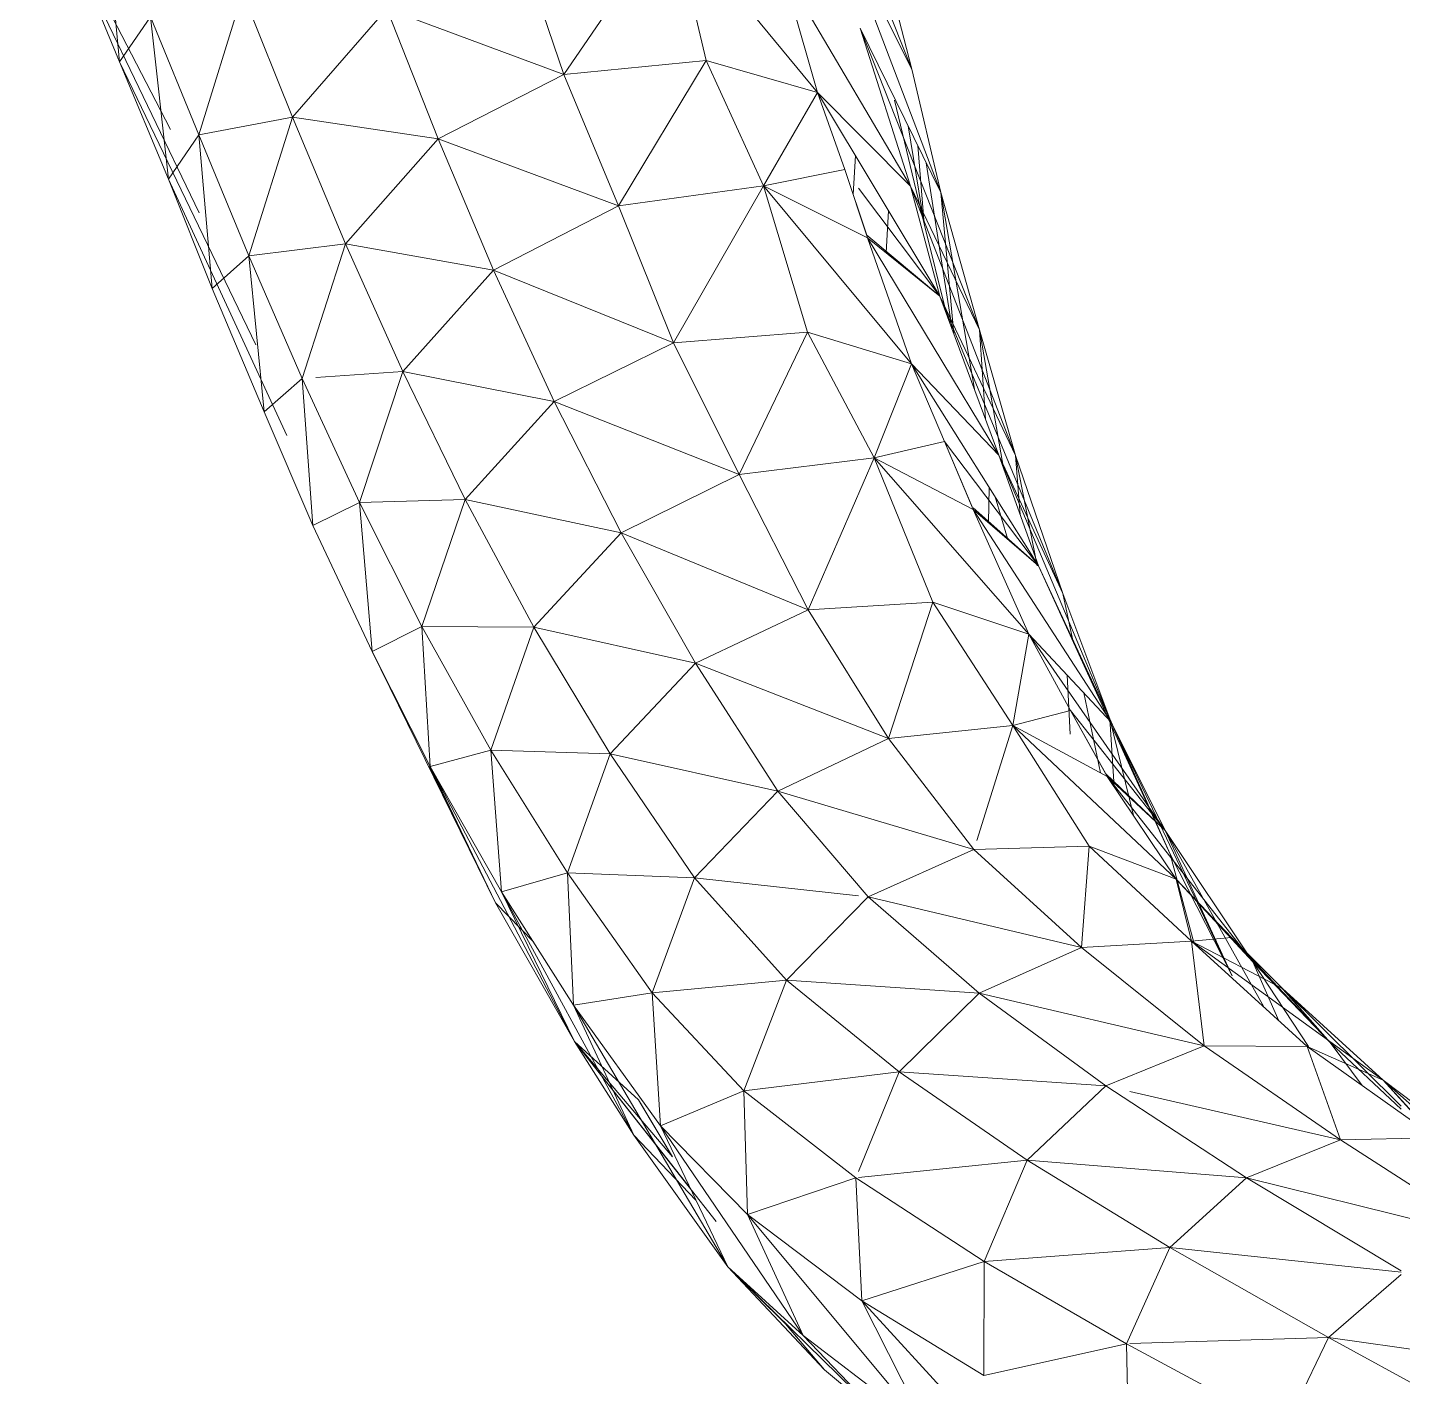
# Model space of a CAD drawing. Header units: millimetres. Extents: x -8546 to 211781, y -3000 to 31870.
# Drawn here: x -4442.65 to -4396.39, y 2539.95 to 2585.33 of the extents above; entities that cross this region are included whole.
import ezdxf

# ---------------------------------------------------------------- set-up
doc = ezdxf.new("R2010")
doc.units = ezdxf.units.MM
doc.layers.add('G-IMPT', color=8, linetype='Continuous', lineweight=9)
doc.layers.add('I-FURN', color=30, linetype='Continuous', lineweight=9)

# ---------------------------------------------------------------- blocks, each defined once
blk = doc.blocks.new('Artificial banana plant 1500mm - Family 4__C1-728657-Begane grond')
at = {"layer": 'G-IMPT'}
for p, q in [((-4.188, -62.806), (-0.138, -72.945)), ((-4.188, -62.806), (-0.138, -72.945)), ((-29.888, -65.656), (-25.078, -74.968)), ((-27.308, -67.316), (-26.788, -72.698)), ((-26.788, -72.698), (-27.308, -67.316)), ((-8.198, -67.802), (-11.848, -73.118)), ((-8.198, -67.802), (-11.848, -73.118)), ((-8.198, -67.802), (-11.848, -73.118)), ((-8.198, -67.802), (-3.308, -73.726)), ((-8.198, -67.802), (-3.308, -73.726)), ((-8.198, -67.802), (-7.058, -72.656)), ((-8.198, -67.802), (-7.058, -72.656)), ((-8.198, -67.802), (-3.308, -73.726)), ((-0.138, -72.945), (-2.638, -67.95)), ((-2.638, -67.95), (0.842, -77.094)), ((-0.138, -72.945), (-2.638, -67.95)), ((-2.638, -67.95), (0.842, -77.094)), ((-13.388, -68.571), (-11.848, -73.118)), ((-13.388, -68.571), (-11.848, -73.118)), ((-1.288, -68.483), (-0.138, -72.945)), ((-1.288, -68.483), (-0.138, -72.945)), ((-28.208, -69.27), (-26.788, -72.698)), ((-28.208, -69.27), (-26.788, -72.698)), ((-28.208, -69.27), (-24.108, -77.777)), ((-28.208, -69.27), (-26.788, -72.698)), ((-0.188, -76.875), (-4.518, -69.523)), ((-4.518, -69.523), (-3.308, -73.726)), ((-3.308, -73.726), (-4.518, -69.523)), ((-0.188, -76.875), (-4.518, -69.523)), ((-22.648, -70.375), (-24.128, -75.156)), ((-22.648, -70.375), (-24.128, -75.156)), ((-22.648, -70.375), (-20.968, -74.562)), ((-22.648, -70.375), (-20.968, -74.562)), ((-22.648, -70.375), (-20.968, -74.562)), ((-26.788, -72.698), (-25.748, -71.182)), ((-26.788, -72.698), (-25.748, -71.182)), ((-25.748, -71.182), (-25.148, -76.646)), ((-25.748, -71.182), (-24.128, -75.156)), ((-25.148, -76.646), (-25.748, -71.182)), ((-24.128, -75.156), (-25.748, -71.182)), ((-17.798, -70.916), (-20.968, -74.562)), ((-17.798, -70.916), (-20.968, -74.562)), ((-17.798, -70.916), (-20.968, -74.562)), ((-17.798, -70.916), (-11.848, -73.118)), ((-17.798, -70.916), (-16.068, -75.287)), ((-17.798, -70.916), (-11.848, -73.118)), ((-17.798, -70.916), (-16.068, -75.287)), ((-17.798, -70.916), (-11.848, -73.118)), ((-17.798, -70.916), (-16.068, -75.287)), ((0.842, -77.094), (-1.878, -71.562)), ((-1.878, -71.562), (2.142, -81.712)), ((-1.878, -71.562), (-0.188, -76.875)), ((0.842, -77.094), (-1.878, -71.562)), ((-1.878, -71.562), (2.142, -81.712)), ((-1.878, -71.562), (-0.188, -76.875)), ((-26.788, -72.698), (-25.148, -76.646)), ((-26.788, -72.698), (-25.148, -76.646)), ((-26.788, -72.698), (-22.208, -82.221)), ((-26.788, -72.698), (-25.148, -76.646)), ((-11.848, -73.118), (-7.058, -72.656)), ((-7.058, -72.656), (-11.848, -73.118)), ((-7.058, -72.656), (-11.848, -73.118)), ((-7.058, -72.656), (-10.008, -77.54)), ((-7.058, -72.656), (-10.008, -77.54)), ((-7.058, -72.656), (-10.008, -77.54)), ((-3.308, -73.726), (-7.058, -72.656)), ((-5.128, -76.871), (-7.058, -72.656)), ((-7.058, -72.656), (-3.308, -73.726)), ((-7.058, -72.656), (-5.128, -76.871)), ((-7.058, -72.656), (-3.308, -73.726)), ((-7.058, -72.656), (-5.128, -76.871)), ((-0.138, -72.945), (0.842, -77.094)), ((-0.138, -72.945), (0.842, -77.094)), ((-11.848, -73.118), (-16.068, -75.287)), ((-11.848, -73.118), (-16.068, -75.287)), ((-11.848, -73.118), (-16.068, -75.287)), ((-11.848, -73.118), (-10.008, -77.54)), ((-11.848, -73.118), (-10.008, -77.54)), ((-3.308, -73.726), (-5.128, -76.871)), ((-3.308, -73.726), (-5.128, -76.871)), ((-0.188, -76.875), (-3.308, -73.726)), ((-3.308, -73.726), (0.802, -80.585)), ((-3.308, -73.726), (-2.398, -76.323)), ((-3.308, -73.726), (-0.188, -76.875)), ((-3.308, -73.726), (0.802, -80.585)), ((-3.308, -73.726), (-2.398, -76.323)), ((-0.718, -73.991), (0.272, -78.143)), ((-0.718, -73.991), (0.272, -78.143)), ((-0.718, -73.991), (0.272, -78.143)), ((-24.128, -75.156), (-20.968, -74.562)), ((-20.968, -74.562), (-24.128, -75.156)), ((-20.968, -74.562), (-24.128, -75.156)), ((-20.968, -74.562), (-22.438, -79.221)), ((-20.968, -74.562), (-22.438, -79.221)), ((-20.968, -74.562), (-22.438, -79.221)), ((-20.968, -74.562), (-16.068, -75.287)), ((-20.968, -74.562), (-19.188, -78.816)), ((-20.968, -74.562), (-16.068, -75.287)), ((-20.968, -74.562), (-19.188, -78.816)), ((-20.968, -74.562), (-16.068, -75.287)), ((-20.968, -74.562), (-19.188, -78.816)), ((-0.259, -74.854), (0.272, -78.143)), ((0.272, -78.143), (-0.259, -74.854)), ((-25.148, -76.646), (-24.128, -75.156)), ((-25.148, -76.646), (-24.128, -75.156)), ((-24.128, -75.156), (-22.438, -79.221)), ((-24.128, -75.156), (-23.678, -80.326)), ((-22.438, -79.221), (-24.128, -75.156)), ((-23.678, -80.326), (-24.128, -75.156)), ((-22.438, -79.221), (-24.128, -75.156)), ((-16.068, -75.287), (-19.188, -78.816)), ((-16.068, -75.287), (-19.188, -78.816)), ((-16.068, -75.287), (-19.188, -78.816)), ((-16.068, -75.287), (-10.008, -77.54)), ((-16.068, -75.287), (-14.208, -79.701)), ((-16.068, -75.287), (-10.008, -77.54)), ((-16.068, -75.287), (-14.208, -79.701)), ((-16.068, -75.287), (-10.008, -77.54)), ((-16.068, -75.287), (-14.208, -79.701)), ((-2.037, -75.846), (-2.116, -77.165)), ((-2.037, -75.846), (-2.116, -77.165)), ((-2.037, -75.846), (-2.116, -77.165)), ((0.272, -78.143), (0.065, -75.512)), ((0.272, -78.143), (0.065, -75.512)), ((0.348, -76.089), (1.215, -81.693)), ((1.215, -81.693), (0.348, -76.089)), ((-25.148, -76.646), (-23.678, -80.326)), ((-25.148, -76.646), (-23.678, -80.326)), ((-25.148, -76.646), (-21.168, -85.264)), ((-25.148, -76.646), (-23.678, -80.326)), ((-2.398, -76.323), (-5.128, -76.871)), ((-5.128, -76.871), (-2.398, -76.323)), ((-2.398, -76.323), (-1.628, -78.617)), ((-2.398, -76.323), (-1.658, -78.527)), ((-2.398, -76.323), (-1.628, -78.617)), ((-2.398, -76.323), (-1.658, -78.527)), ((-5.128, -76.871), (-10.008, -77.54)), ((-10.008, -77.54), (-5.128, -76.871)), ((-10.008, -77.54), (-5.128, -76.871)), ((-5.128, -76.871), (-8.158, -82.148)), ((-5.128, -76.871), (-8.158, -82.148)), ((-5.128, -76.871), (-8.158, -82.148)), ((-5.128, -76.871), (-0.148, -82.861)), ((-5.128, -76.871), (-1.628, -78.617)), ((-5.128, -76.871), (-0.148, -82.861)), ((-5.128, -76.871), (-3.648, -81.789)), ((-5.128, -76.871), (-3.648, -81.789)), ((-5.128, -76.871), (-0.148, -82.861)), ((-5.128, -76.871), (-1.628, -78.617)), ((0.802, -80.585), (-1.931, -76.944)), ((0.802, -80.585), (-1.931, -76.944)), ((2.142, -81.712), (-0.188, -76.875)), ((-0.188, -76.875), (3.352, -85.943)), ((-0.188, -76.875), (0.802, -80.585)), ((2.142, -81.712), (-0.188, -76.875)), ((-0.188, -76.875), (3.352, -85.943)), ((-0.188, -76.875), (0.802, -80.585)), ((0.842, -77.094), (2.142, -81.712)), ((1.273, -81.851), (0.842, -77.094)), ((0.842, -77.094), (1.967, -83.715)), ((0.842, -77.094), (2.142, -81.712)), ((1.273, -81.851), (0.842, -77.094)), ((1.967, -83.715), (0.842, -77.094)), ((-10.008, -77.54), (-14.208, -79.701)), ((-10.008, -77.54), (-14.208, -79.701)), ((-10.008, -77.54), (-14.208, -79.701)), ((-10.008, -77.54), (-8.158, -82.148)), ((-10.008, -77.54), (-8.158, -82.148)), ((-0.926, -77.701), (-1.005, -79.122)), ((-0.926, -77.701), (-1.005, -79.122)), ((-0.926, -77.701), (-1.005, -79.122)), ((0.272, -78.143), (1.023, -81.177)), ((0.272, -78.143), (1.023, -81.177)), ((0.272, -78.143), (1.023, -81.177)), ((0.802, -80.585), (-1.658, -78.527)), ((0.802, -80.585), (-1.658, -78.527)), ((0.802, -80.585), (-1.628, -78.617)), ((2.792, -85.931), (-1.628, -78.617)), ((-1.628, -78.617), (-0.148, -82.861)), ((-0.148, -82.861), (-1.628, -78.617)), ((0.802, -80.585), (-1.628, -78.617)), ((2.792, -85.931), (-1.628, -78.617)), ((-22.438, -79.221), (-19.188, -78.816)), ((-22.438, -79.221), (-19.188, -78.816)), ((-22.438, -79.221), (-19.188, -78.816)), ((-19.188, -78.816), (-20.648, -83.351)), ((-19.188, -78.816), (-20.648, -83.351)), ((-19.188, -78.816), (-20.648, -83.351)), ((-19.188, -78.816), (-14.208, -79.701)), ((-19.188, -78.816), (-17.258, -83.111)), ((-19.188, -78.816), (-14.208, -79.701)), ((-19.188, -78.816), (-17.258, -83.111)), ((-19.188, -78.816), (-14.208, -79.701)), ((-19.188, -78.816), (-17.258, -83.111)), ((-23.678, -80.326), (-22.438, -79.221)), ((-23.678, -80.326), (-22.438, -79.221)), ((-22.438, -79.221), (-20.648, -83.351)), ((-22.438, -79.221), (-21.928, -84.47)), ((-22.438, -79.221), (-20.648, -83.351)), ((-22.438, -79.221), (-21.928, -84.47)), ((-22.438, -79.221), (-20.648, -83.351)), ((-14.208, -79.701), (-17.258, -83.111)), ((-14.208, -79.701), (-17.258, -83.111)), ((-14.208, -79.701), (-17.258, -83.111)), ((-14.208, -79.701), (-8.158, -82.148)), ((-14.208, -79.701), (-12.168, -84.129)), ((-14.208, -79.701), (-8.158, -82.148)), ((-14.208, -79.701), (-12.168, -84.129)), ((-14.208, -79.701), (-8.158, -82.148)), ((-14.208, -79.701), (-12.168, -84.129)), ((-23.678, -80.326), (-21.928, -84.47)), ((-23.678, -80.326), (-21.928, -84.47)), ((-23.678, -80.326), (-21.928, -84.47)), ((3.352, -85.943), (0.802, -80.585)), ((0.802, -80.585), (4.942, -90.584)), ((0.802, -80.585), (2.792, -85.931)), ((3.352, -85.943), (0.802, -80.585)), ((0.802, -80.585), (4.942, -90.584)), ((0.802, -80.585), (2.792, -85.931)), ((-8.158, -82.148), (-3.648, -81.789)), ((-3.648, -81.789), (-8.158, -82.148)), ((-3.648, -81.789), (-8.158, -82.148)), ((-3.648, -81.789), (-5.948, -86.578)), ((-3.648, -81.789), (-5.948, -86.578)), ((-3.648, -81.789), (-5.948, -86.578)), ((-0.148, -82.861), (-3.648, -81.789)), ((-1.408, -86.016), (-3.648, -81.789)), ((-3.648, -81.789), (-0.148, -82.861)), ((-3.648, -81.789), (-1.408, -86.016)), ((-3.648, -81.789), (-0.148, -82.861)), ((-3.648, -81.789), (-1.408, -86.016)), ((2.142, -81.712), (3.352, -85.943)), ((2.342, -84.721), (2.142, -81.712)), ((2.142, -81.712), (2.95, -86.372)), ((2.142, -81.712), (3.352, -85.943)), ((2.342, -84.721), (2.142, -81.712)), ((2.95, -86.372), (2.142, -81.712)), ((-8.158, -82.148), (-12.168, -84.129)), ((-8.158, -82.148), (-12.168, -84.129)), ((-8.158, -82.148), (-12.168, -84.129)), ((-8.158, -82.148), (-5.948, -86.578)), ((-8.158, -82.148), (-5.948, -86.578)), ((-20.185, -83.318), (-17.258, -83.111)), ((-20.185, -83.318), (-17.258, -83.111)), ((-20.185, -83.318), (-17.258, -83.111)), ((-17.258, -83.111), (-18.718, -87.518)), ((-17.258, -83.111), (-18.718, -87.518)), ((-17.258, -83.111), (-18.718, -87.518)), ((-17.258, -83.111), (-12.168, -84.129)), ((-17.258, -83.111), (-15.168, -87.419)), ((-17.258, -83.111), (-12.168, -84.129)), ((-17.258, -83.111), (-15.168, -87.419)), ((-17.258, -83.111), (-12.168, -84.129)), ((-17.258, -83.111), (-15.168, -87.419)), ((-0.148, -82.861), (-1.408, -86.016)), ((-0.148, -82.861), (-1.408, -86.016)), ((2.792, -85.931), (-0.148, -82.861)), ((-0.148, -82.861), (4.122, -89.652)), ((-0.148, -82.861), (0.962, -85.473)), ((-0.148, -82.861), (2.792, -85.931)), ((-0.148, -82.861), (4.122, -89.652)), ((-0.148, -82.861), (0.962, -85.473)), ((-21.928, -84.47), (-20.648, -83.351)), ((-21.928, -84.47), (-20.648, -83.351)), ((-20.648, -83.351), (-18.718, -87.518)), ((-20.648, -83.351), (-20.288, -88.299)), ((-20.648, -83.351), (-18.718, -87.518)), ((-20.648, -83.351), (-20.288, -88.299)), ((-20.648, -83.351), (-18.718, -87.518)), ((-12.168, -84.129), (-15.168, -87.419)), ((-12.168, -84.129), (-15.168, -87.419)), ((-12.168, -84.129), (-15.168, -87.419)), ((-12.168, -84.129), (-5.948, -86.578)), ((-12.168, -84.129), (-9.918, -88.548)), ((-12.168, -84.129), (-5.948, -86.578)), ((-12.168, -84.129), (-9.918, -88.548)), ((-12.168, -84.129), (-5.948, -86.578)), ((-12.168, -84.129), (-9.918, -88.548)), ((-21.928, -84.47), (-20.288, -88.299)), ((-21.928, -84.47), (-20.288, -88.299)), ((-21.928, -84.47), (-20.288, -88.299)), ((0.962, -85.473), (-1.408, -86.016)), ((-1.408, -86.016), (0.962, -85.473)), ((4.122, -89.652), (0.962, -85.473)), ((0.962, -85.473), (1.922, -87.761)), ((0.962, -85.473), (1.892, -87.672)), ((4.122, -89.652), (0.962, -85.473)), ((0.962, -85.473), (1.922, -87.761)), ((0.962, -85.473), (1.892, -87.672)), ((-1.408, -86.016), (-5.948, -86.578)), ((-5.948, -86.578), (-1.408, -86.016)), ((-5.948, -86.578), (-1.408, -86.016)), ((-1.408, -86.016), (-3.628, -91.137)), ((-1.408, -86.016), (-3.628, -91.137)), ((-1.408, -86.016), (-3.628, -91.137)), ((-1.408, -86.016), (3.802, -91.952)), ((-1.408, -86.016), (1.922, -87.761)), ((-1.408, -86.016), (3.802, -91.952)), ((-1.408, -86.016), (0.572, -90.88)), ((-1.408, -86.016), (0.572, -90.88)), ((-1.408, -86.016), (3.802, -91.952)), ((-1.408, -86.016), (1.922, -87.761)), ((4.942, -90.584), (2.792, -85.931)), ((2.792, -85.931), (6.522, -94.799)), ((2.792, -85.931), (4.122, -89.652)), ((4.942, -90.584), (2.792, -85.931)), ((2.792, -85.931), (6.522, -94.799)), ((2.792, -85.931), (4.122, -89.652)), ((3.352, -85.943), (4.942, -90.584)), ((3.51, -87.939), (3.352, -85.943)), ((3.352, -85.943), (4.08, -89.652)), ((3.352, -85.943), (4.942, -90.584)), ((3.51, -87.939), (3.352, -85.943)), ((4.08, -89.652), (3.352, -85.943)), ((-5.948, -86.578), (-9.918, -88.548)), ((-5.948, -86.578), (-9.918, -88.548)), ((-5.948, -86.578), (-9.918, -88.548)), ((-5.948, -86.578), (-3.628, -91.137)), ((-5.948, -86.578), (-3.628, -91.137)), ((-18.718, -87.518), (-15.168, -87.419)), ((-18.718, -87.518), (-15.168, -87.419)), ((-18.718, -87.518), (-15.168, -87.419)), ((-15.168, -87.419), (-16.618, -91.696)), ((-15.168, -87.419), (-16.618, -91.696)), ((-15.168, -87.419), (-16.618, -91.696)), ((-15.168, -87.419), (-9.918, -88.548)), ((-15.168, -87.419), (-12.858, -91.715)), ((-15.168, -87.419), (-9.918, -88.548)), ((-15.168, -87.419), (-12.858, -91.715)), ((-15.168, -87.419), (-9.918, -88.548)), ((-15.168, -87.419), (-12.858, -91.715)), ((2.465, -87.016), (2.439, -88.205)), ((2.465, -87.016), (2.439, -88.205)), ((2.465, -87.016), (2.439, -88.205)), ((2.665, -87.335), (3.089, -88.763)), ((2.665, -87.335), (3.089, -88.763)), ((2.665, -87.335), (3.089, -88.763)), ((-20.288, -88.299), (-18.718, -87.518)), ((-20.288, -88.299), (-18.718, -87.518)), ((-18.718, -87.518), (-16.618, -91.696)), ((-18.718, -87.518), (-18.288, -92.536)), ((-18.718, -87.518), (-16.618, -91.696)), ((-18.718, -87.518), (-18.288, -92.536)), ((-18.718, -87.518), (-16.618, -91.696)), ((4.122, -89.652), (1.922, -87.698)), ((4.122, -89.652), (1.922, -87.698)), ((4.122, -89.652), (1.922, -87.761)), ((6.562, -94.918), (1.922, -87.761)), ((1.922, -87.761), (3.802, -91.952)), ((3.802, -91.952), (1.922, -87.761)), ((4.122, -89.652), (1.922, -87.761)), ((6.562, -94.918), (1.922, -87.761)), ((-20.288, -88.299), (-18.288, -92.536)), ((-20.288, -88.299), (-18.288, -92.536)), ((-20.288, -88.299), (-18.288, -92.536)), ((-9.918, -88.548), (-12.858, -91.715)), ((-9.918, -88.548), (-12.858, -91.715)), ((-9.918, -88.548), (-12.858, -91.715)), ((-9.918, -88.548), (-3.628, -91.137)), ((-9.918, -88.548), (-7.418, -92.931)), ((-9.918, -88.548), (-3.628, -91.137)), ((-9.918, -88.548), (-7.418, -92.931)), ((-9.918, -88.548), (-3.628, -91.137)), ((-9.918, -88.548), (-7.418, -92.931)), ((4.122, -89.652), (8.552, -99.359)), ((4.122, -89.652), (6.562, -94.918)), ((4.122, -89.652), (8.552, -99.359)), ((4.122, -89.652), (6.562, -94.918)), ((4.942, -90.584), (6.522, -94.799)), ((4.942, -90.584), (5.263, -92.113)), ((4.942, -90.584), (6.522, -94.799)), ((4.942, -90.584), (5.263, -92.113)), ((-3.628, -91.137), (0.572, -90.88)), ((0.572, -90.88), (-3.628, -91.137)), ((0.572, -90.88), (-3.628, -91.137)), ((0.572, -90.88), (-0.918, -95.466)), ((0.572, -90.88), (-0.918, -95.466)), ((0.572, -90.88), (-0.918, -95.466)), ((3.802, -91.952), (0.572, -90.88)), ((3.262, -95.026), (0.572, -90.88)), ((0.572, -90.88), (3.802, -91.952)), ((0.572, -90.88), (3.262, -95.026)), ((0.572, -90.88), (3.802, -91.952)), ((0.572, -90.88), (3.262, -95.026)), ((-3.628, -91.137), (-7.418, -92.931)), ((-3.628, -91.137), (-7.418, -92.931)), ((-3.628, -91.137), (-7.418, -92.931)), ((-3.628, -91.137), (-0.918, -95.466)), ((-3.628, -91.137), (-0.918, -95.466)), ((-18.288, -92.536), (-16.618, -91.696)), ((-18.288, -92.536), (-16.618, -91.696)), ((-16.618, -91.696), (-12.858, -91.715)), ((-16.618, -91.696), (-14.298, -95.858)), ((-16.618, -91.696), (-16.338, -96.406)), ((-16.618, -91.696), (-12.858, -91.715)), ((-16.618, -91.696), (-14.298, -95.858)), ((-16.618, -91.696), (-16.338, -96.406)), ((-16.618, -91.696), (-12.858, -91.715)), ((-16.618, -91.696), (-14.298, -95.858)), ((-12.858, -91.715), (-14.298, -95.858)), ((-12.858, -91.715), (-14.298, -95.858)), ((-12.858, -91.715), (-14.298, -95.858)), ((-12.858, -91.715), (-7.418, -92.931)), ((-12.858, -91.715), (-10.288, -95.974)), ((-12.858, -91.715), (-7.418, -92.931)), ((-12.858, -91.715), (-10.288, -95.974)), ((-12.858, -91.715), (-7.418, -92.931)), ((-12.858, -91.715), (-10.288, -95.974)), ((3.802, -91.952), (3.262, -95.026)), ((3.802, -91.952), (3.262, -95.026)), ((6.562, -94.918), (3.802, -91.952)), ((3.802, -91.952), (8.382, -98.556)), ((3.802, -91.952), (5.202, -94.516)), ((3.802, -91.952), (6.562, -94.918)), ((3.802, -91.952), (8.382, -98.556)), ((3.802, -91.952), (5.202, -94.516)), ((-18.288, -92.536), (-14.148, -100.996)), ((-18.288, -92.536), (-16.338, -96.406)), ((-18.288, -92.536), (-14.148, -100.996)), ((-18.288, -92.536), (-16.338, -96.406)), ((-18.288, -92.536), (-14.148, -100.996)), ((-18.288, -92.536), (-16.338, -96.406)), ((-7.418, -92.931), (-10.288, -95.974)), ((-7.418, -92.931), (-10.288, -95.974)), ((-7.418, -92.931), (-10.288, -95.974)), ((-7.418, -92.931), (-0.918, -95.466)), ((-7.418, -92.931), (-4.648, -97.235)), ((-7.418, -92.931), (-0.918, -95.466)), ((-7.418, -92.931), (-4.648, -97.235)), ((-7.418, -92.931), (-0.918, -95.466)), ((-7.418, -92.931), (-4.648, -97.235)), ((5.192, -95.315), (5.087, -93.333)), ((5.192, -95.315), (5.087, -93.333)), ((5.644, -93.931), (6.207, -96.617)), ((5.644, -93.931), (6.207, -96.617)), ((5.202, -94.516), (3.262, -95.026)), ((3.262, -95.026), (5.202, -94.516)), ((5.202, -94.516), (6.432, -96.738)), ((5.202, -94.516), (6.382, -96.654)), ((8.382, -98.556), (5.202, -94.516)), ((5.202, -94.516), (6.432, -96.738)), ((5.202, -94.516), (6.382, -96.654)), ((8.382, -98.556), (5.202, -94.516)), ((6.522, -94.799), (8.552, -99.359)), ((6.67, -97.094), (6.522, -94.799)), ((6.522, -94.799), (7.315, -98.055)), ((6.522, -94.799), (8.552, -99.359)), ((6.67, -97.094), (6.522, -94.799)), ((6.522, -94.799), (7.315, -98.055)), ((3.262, -95.026), (-0.918, -95.466)), ((-0.918, -95.466), (3.262, -95.026)), ((-0.918, -95.466), (3.262, -95.026)), ((3.262, -95.026), (2.044, -98.898)), ((3.262, -95.026), (2.044, -98.898)), ((3.262, -95.026), (2.044, -98.898)), ((3.262, -95.026), (8.752, -100.197)), ((3.262, -95.026), (6.432, -96.738)), ((3.262, -95.026), (8.752, -100.197)), ((3.262, -95.026), (5.822, -99.081)), ((3.262, -95.026), (5.822, -99.081)), ((3.262, -95.026), (8.752, -100.197)), ((3.262, -95.026), (6.432, -96.738)), ((6.562, -94.918), (8.382, -98.556)), ((8.552, -99.359), (6.562, -94.918)), ((6.562, -94.918), (10.632, -103.444)), ((6.562, -94.918), (8.382, -98.556)), ((8.552, -99.359), (6.562, -94.918)), ((6.562, -94.918), (10.632, -103.444)), ((-0.918, -95.466), (-4.648, -97.235)), ((-0.918, -95.466), (-4.648, -97.235)), ((-0.918, -95.466), (-4.648, -97.235)), ((-0.918, -95.466), (1.952, -99.192)), ((-0.918, -95.466), (1.952, -99.192)), ((-16.338, -96.406), (-14.298, -95.858)), ((-16.338, -96.406), (-14.298, -95.858)), ((-14.298, -95.858), (-10.288, -95.974)), ((-14.298, -95.858), (-11.718, -99.98)), ((-14.298, -95.858), (-13.938, -100.622)), ((-14.298, -95.858), (-10.288, -95.974)), ((-14.298, -95.858), (-11.718, -99.98)), ((-14.298, -95.858), (-13.938, -100.622)), ((-14.298, -95.858), (-10.288, -95.974)), ((-14.298, -95.858), (-11.718, -99.98)), ((-10.288, -95.974), (-11.718, -99.98)), ((-10.288, -95.974), (-11.718, -99.98)), ((-10.288, -95.974), (-11.718, -99.98)), ((-10.288, -95.974), (-4.648, -97.235)), ((-10.288, -95.974), (-7.448, -100.154)), ((-10.288, -95.974), (-4.648, -97.235)), ((-10.288, -95.974), (-7.448, -100.154)), ((-10.288, -95.974), (-4.648, -97.235)), ((-10.288, -95.974), (-7.448, -100.154)), ((-15.688, -97.781), (-16.37, -96.406)), ((-15.688, -97.781), (-16.37, -96.406)), ((-15.688, -97.781), (-16.37, -96.406)), ((-16.355, -96.406), (-15.688, -97.781)), ((-16.355, -96.406), (-15.688, -97.781)), ((-16.355, -96.406), (-15.688, -97.781)), ((-16.345, -96.406), (-15.688, -97.781)), ((-16.345, -96.406), (-15.688, -97.781)), ((-14.148, -100.996), (-16.338, -96.406)), ((-16.338, -96.406), (-11.488, -105.653)), ((-16.338, -96.406), (-13.938, -100.622)), ((-14.148, -100.996), (-16.338, -96.406)), ((-16.338, -96.406), (-11.488, -105.653)), ((-16.338, -96.406), (-13.938, -100.622)), ((-14.148, -100.996), (-16.338, -96.406)), ((-16.338, -96.406), (-11.488, -105.653)), ((-16.338, -96.406), (-13.938, -100.622)), ((6.432, -96.738), (6.382, -96.654)), ((8.382, -98.556), (6.382, -96.654)), ((6.432, -96.738), (6.382, -96.654)), ((8.382, -98.556), (6.382, -96.654)), ((8.382, -98.556), (6.432, -96.738)), ((11.332, -102.972), (6.432, -96.738)), ((6.432, -96.738), (8.752, -100.197)), ((8.752, -100.197), (6.432, -96.738)), ((8.382, -98.556), (6.432, -96.738)), ((11.332, -102.972), (6.432, -96.738)), ((-4.648, -97.235), (-7.448, -100.154)), ((-4.648, -97.235), (-7.448, -100.154)), ((-4.648, -97.235), (-7.448, -100.154)), ((-4.648, -97.235), (1.952, -99.192)), ((-4.648, -97.235), (-1.608, -100.785)), ((-4.648, -97.235), (1.952, -99.192)), ((-4.648, -97.235), (-1.608, -100.785)), ((-4.648, -97.235), (1.952, -99.192)), ((-4.648, -97.235), (-1.608, -100.785)), ((-15.688, -97.781), (-14.148, -100.996)), ((-15.153, -98.898), (-14.148, -100.996)), ((-15.153, -98.898), (-14.148, -100.996)), ((8.382, -98.556), (11.332, -102.972)), ((10.632, -103.444), (8.382, -98.556)), ((8.382, -98.556), (11.698, -104.494)), ((8.382, -98.556), (11.332, -102.972)), ((10.632, -103.444), (8.382, -98.556)), ((8.382, -98.556), (11.698, -104.494)), ((1.952, -99.192), (-1.608, -100.785)), ((1.952, -99.192), (-1.608, -100.785)), ((1.952, -99.192), (-1.608, -100.785)), ((1.952, -99.192), (5.822, -99.081)), ((5.822, -99.081), (1.952, -99.192)), ((5.822, -99.081), (1.952, -99.192)), ((1.952, -99.192), (5.572, -102.497)), ((1.952, -99.192), (5.572, -102.497)), ((5.822, -99.081), (5.572, -102.497)), ((5.822, -99.081), (5.572, -102.497)), ((5.822, -99.081), (5.572, -102.497)), ((8.752, -100.197), (5.822, -99.081)), ((9.272, -102.283), (5.822, -99.081)), ((5.822, -99.081), (8.752, -100.197)), ((5.822, -99.081), (9.272, -102.283)), ((5.822, -99.081), (8.752, -100.197)), ((5.822, -99.081), (9.272, -102.283)), ((8.552, -99.359), (9.363, -102.366)), ((8.552, -99.359), (10.632, -103.444)), ((8.552, -99.359), (9.363, -102.366)), ((8.552, -99.359), (10.632, -103.444)), ((-13.938, -100.622), (-11.718, -99.98)), ((-13.938, -100.622), (-11.718, -99.98)), ((-11.718, -99.98), (-7.448, -100.154)), ((-11.718, -99.98), (-8.878, -104.019)), ((-11.718, -99.98), (-11.518, -104.431)), ((-11.718, -99.98), (-7.448, -100.154)), ((-11.718, -99.98), (-8.878, -104.019)), ((-11.718, -99.98), (-11.518, -104.431)), ((-11.718, -99.98), (-7.448, -100.154)), ((-11.718, -99.98), (-8.878, -104.019)), ((-7.448, -100.154), (-8.878, -104.019)), ((-7.448, -100.154), (-8.878, -104.019)), ((-7.448, -100.154), (-8.878, -104.019)), ((-7.448, -100.154), (-1.931, -100.751)), ((-7.448, -100.154), (-4.358, -103.589)), ((-7.448, -100.154), (-1.931, -100.751)), ((-7.448, -100.154), (-4.358, -103.589)), ((-7.448, -100.154), (-1.931, -100.751)), ((-7.448, -100.154), (-4.358, -103.589)), ((11.332, -102.972), (8.752, -100.197)), ((8.752, -100.197), (10.612, -102.157)), ((8.752, -100.197), (13.932, -105.689)), ((8.752, -100.197), (9.272, -102.283)), ((8.752, -100.197), (11.332, -102.972)), ((8.752, -100.197), (10.612, -102.157)), ((8.752, -100.197), (9.272, -102.283)), ((8.752, -100.197), (13.932, -105.689)), ((-11.488, -105.653), (-13.938, -100.622)), ((-13.938, -100.622), (-9.488, -108.81)), ((-13.938, -100.622), (-11.518, -104.431)), ((-11.488, -105.653), (-13.938, -100.622)), ((-13.938, -100.622), (-9.488, -108.81)), ((-13.938, -100.622), (-11.518, -104.431)), ((-11.488, -105.653), (-13.938, -100.622)), ((-13.938, -100.622), (-9.488, -108.81)), ((-13.938, -100.622), (-11.518, -104.431)), ((-1.608, -100.785), (-4.358, -103.589)), ((-1.608, -100.785), (-4.358, -103.589)), ((-1.608, -100.785), (-4.358, -103.589)), ((-1.608, -100.785), (5.572, -102.497)), ((-1.608, -100.785), (2.132, -104.026)), ((-1.608, -100.785), (5.572, -102.497)), ((-1.608, -100.785), (2.132, -104.026)), ((-1.608, -100.785), (5.572, -102.497)), ((-1.608, -100.785), (2.132, -104.026)), ((-14.148, -100.996), (-12.867, -102.307)), ((-14.148, -100.996), (-11.488, -105.653)), ((-12.867, -102.307), (-14.148, -100.996)), ((-14.148, -100.996), (-11.488, -105.653)), ((-12.867, -102.307), (-14.148, -100.996)), ((10.612, -102.157), (9.272, -102.283)), ((9.272, -102.283), (10.612, -102.157)), ((10.612, -102.157), (12.332, -103.871)), ((13.932, -105.689), (10.612, -102.157)), ((10.612, -102.157), (12.262, -103.804)), ((10.612, -102.157), (12.332, -103.871)), ((13.932, -105.689), (10.612, -102.157)), ((10.612, -102.157), (12.262, -103.804)), ((5.572, -102.497), (2.132, -104.026)), ((5.572, -102.497), (2.132, -104.026)), ((5.572, -102.497), (2.132, -104.026)), ((9.272, -102.283), (5.572, -102.497)), ((5.572, -102.497), (9.272, -102.283)), ((5.572, -102.497), (9.272, -102.283)), ((5.572, -102.497), (9.692, -105.8)), ((5.572, -102.497), (9.692, -105.8)), ((9.272, -102.283), (15.722, -106.961)), ((9.272, -102.283), (9.692, -105.8)), ((9.272, -102.283), (12.332, -103.871)), ((9.272, -102.283), (15.722, -106.961)), ((9.272, -102.283), (9.692, -105.8)), ((9.272, -102.283), (13.162, -105.828)), ((9.272, -102.283), (13.162, -105.828)), ((9.272, -102.283), (15.722, -106.961)), ((9.272, -102.283), (9.692, -105.8)), ((9.272, -102.283), (12.332, -103.871)), ((12.211, -104.961), (11.332, -102.972)), ((11.332, -102.972), (13.206, -105.828)), ((11.332, -102.972), (13.932, -105.689)), ((12.211, -104.961), (11.332, -102.972)), ((11.332, -102.972), (13.206, -105.828)), ((11.332, -102.972), (13.932, -105.689)), ((-8.878, -104.019), (-4.358, -103.589)), ((-8.878, -104.019), (-4.358, -103.589)), ((-8.878, -104.019), (-4.358, -103.589)), ((-4.358, -103.589), (-5.788, -107.319)), ((-4.358, -103.589), (-5.788, -107.319)), ((-4.358, -103.589), (-5.788, -107.319)), ((-4.358, -103.589), (2.132, -104.026)), ((-4.358, -103.589), (-0.568, -106.677)), ((-4.358, -103.589), (2.132, -104.026)), ((-4.358, -103.589), (-0.568, -106.677)), ((-4.358, -103.589), (2.132, -104.026)), ((-4.358, -103.589), (-0.568, -106.677)), ((-11.518, -104.431), (-8.878, -104.019)), ((-11.518, -104.431), (-8.878, -104.019)), ((-8.878, -104.019), (-5.788, -107.319)), ((-8.878, -104.019), (-8.598, -108.497)), ((-8.878, -104.019), (-5.788, -107.319)), ((-8.878, -104.019), (-8.598, -108.497)), ((-8.878, -104.019), (-5.788, -107.319)), ((2.132, -104.026), (-0.568, -106.677)), ((2.132, -104.026), (-0.568, -106.677)), ((2.132, -104.026), (-0.568, -106.677)), ((2.132, -104.026), (9.692, -105.8)), ((2.132, -104.026), (6.382, -107.154)), ((2.132, -104.026), (9.692, -105.8)), ((2.132, -104.026), (6.382, -107.154)), ((2.132, -104.026), (9.692, -105.8)), ((2.132, -104.026), (6.382, -107.154)), ((13.932, -105.689), (12.262, -103.804)), ((12.332, -103.871), (12.262, -103.804)), ((13.932, -105.689), (12.262, -103.804)), ((12.332, -103.871), (12.262, -103.804)), ((12.332, -103.871), (15.722, -106.961)), ((13.932, -105.689), (12.332, -103.871)), ((16.323, -107.834), (12.332, -103.871)), ((15.722, -106.961), (12.332, -103.871)), ((13.932, -105.689), (12.332, -103.871)), ((16.323, -107.834), (12.332, -103.871)), ((-9.488, -108.81), (-11.518, -104.431)), ((-11.518, -104.431), (-6.328, -113.234)), ((-11.518, -104.431), (-8.598, -108.497)), ((-9.488, -108.81), (-11.518, -104.431)), ((-11.518, -104.431), (-6.328, -113.234)), ((-11.518, -104.431), (-8.598, -108.497)), ((-9.488, -108.81), (-11.518, -104.431)), ((-11.518, -104.431), (-6.328, -113.234)), ((-11.518, -104.431), (-8.598, -108.497)), ((-11.488, -105.653), (-9.488, -108.81)), ((-11.488, -105.653), (-7.586, -110.608)), ((-11.488, -105.653), (-9.338, -107.621)), ((-11.488, -105.653), (-8.188, -109.532)), ((-11.488, -105.653), (-7.586, -110.608)), ((-11.488, -105.653), (-9.488, -108.81)), ((-11.488, -105.653), (-6.718, -111.711)), ((-11.488, -105.653), (-9.488, -108.81)), ((-9.338, -107.621), (-11.488, -105.653)), ((-11.488, -105.653), (-8.188, -109.532)), ((9.692, -105.8), (6.382, -107.154)), ((9.692, -105.8), (6.382, -107.154)), ((9.692, -105.8), (6.382, -107.154)), ((9.692, -105.8), (13.162, -105.828)), ((9.692, -105.8), (14.282, -108.961)), ((13.162, -105.828), (9.692, -105.8)), ((13.162, -105.828), (9.692, -105.8)), ((9.692, -105.8), (14.282, -108.961)), ((15.722, -106.961), (13.162, -105.828)), ((17.492, -108.899), (13.162, -105.828)), ((13.162, -105.828), (14.282, -108.961)), ((13.162, -105.828), (15.722, -106.961)), ((13.162, -105.828), (14.282, -108.961)), ((13.162, -105.828), (17.492, -108.899)), ((13.162, -105.828), (15.722, -106.961)), ((13.162, -105.828), (14.282, -108.961)), ((13.162, -105.828), (17.492, -108.899)), ((13.932, -105.689), (15.015, -107.142)), ((13.932, -105.689), (16.323, -107.932)), ((13.932, -105.689), (15.015, -107.142)), ((13.932, -105.689), (16.323, -107.932)), ((-5.788, -107.319), (-0.568, -106.677)), ((-5.788, -107.319), (-0.568, -106.677)), ((-5.788, -107.319), (-0.568, -106.677)), ((-0.568, -106.677), (-1.931, -110.027)), ((-0.568, -106.677), (-1.931, -110.027)), ((-0.568, -106.677), (-1.931, -110.027)), ((-0.568, -106.677), (6.382, -107.154)), ((-0.568, -106.677), (3.742, -109.653)), ((-0.568, -106.677), (6.382, -107.154)), ((-0.568, -106.677), (3.742, -109.653)), ((-0.568, -106.677), (6.382, -107.154)), ((-0.568, -106.677), (3.742, -109.653)), ((6.382, -107.154), (3.742, -109.653)), ((6.382, -107.154), (3.742, -109.653)), ((6.382, -107.154), (3.742, -109.653)), ((6.382, -107.154), (11.122, -110.243)), ((6.382, -107.154), (11.122, -110.243)), ((6.382, -107.154), (11.122, -110.243)), ((15.722, -106.961), (18.192, -108.829)), ((17.469, -108.899), (15.722, -106.961)), ((15.722, -106.961), (19.549, -110.352)), ((15.722, -106.961), (17.492, -108.899)), ((15.722, -106.961), (18.192, -108.829)), ((15.722, -106.961), (17.492, -108.899)), ((15.722, -106.961), (17.469, -108.899)), ((15.722, -106.961), (19.549, -110.352)), ((-9.338, -107.621), (-8.188, -109.532)), ((-9.338, -107.621), (-8.188, -109.532)), ((-8.188, -109.532), (-9.288, -107.698)), ((-8.188, -109.532), (-9.288, -107.698)), ((-8.598, -108.497), (-5.788, -107.319)), ((-8.598, -108.497), (-5.788, -107.319)), ((-5.788, -107.319), (-2.018, -110.241)), ((-5.788, -107.319), (-5.668, -111.474)), ((-5.788, -107.319), (-2.018, -110.241)), ((-5.788, -107.319), (-5.668, -111.474)), ((-5.788, -107.319), (-2.018, -110.241)), ((7.196, -107.34), (14.282, -108.961)), ((7.196, -107.34), (14.282, -108.961)), ((7.196, -107.34), (14.282, -108.961)), ((-6.328, -113.234), (-8.598, -108.497)), ((-8.598, -108.497), (-3.798, -115.546)), ((-8.598, -108.497), (-5.668, -111.474)), ((-6.328, -113.234), (-8.598, -108.497)), ((-8.598, -108.497), (-3.798, -115.546)), ((-8.598, -108.497), (-5.668, -111.474)), ((-6.328, -113.234), (-8.598, -108.497)), ((-8.598, -108.497), (-3.798, -115.546)), ((-8.598, -108.497), (-5.668, -111.474)), ((-9.488, -108.81), (-7.4, -110.996)), ((-9.488, -108.81), (-6.328, -113.234)), ((-7.4, -110.996), (-9.488, -108.81)), ((-9.488, -108.81), (-6.328, -113.234)), ((-7.4, -110.996), (-9.488, -108.81)), ((14.282, -108.961), (11.122, -110.243)), ((14.282, -108.961), (11.122, -110.243)), ((14.282, -108.961), (11.122, -110.243)), ((17.492, -108.899), (14.282, -108.961)), ((14.282, -108.961), (17.492, -108.899)), ((14.282, -108.961), (17.492, -108.899)), ((14.282, -108.961), (19.472, -112.312)), ((14.282, -108.961), (19.472, -112.312)), ((-1.931, -110.232), (3.742, -109.653)), ((-1.931, -110.232), (3.742, -109.653)), ((-1.931, -110.232), (3.742, -109.653)), ((3.742, -109.653), (2.292, -113.055)), ((3.742, -109.653), (2.292, -113.055)), ((3.742, -109.653), (2.292, -113.055)), ((3.742, -109.653), (11.122, -110.243)), ((3.742, -109.653), (8.542, -112.589)), ((3.742, -109.653), (11.122, -110.243)), ((3.742, -109.653), (8.542, -112.589)), ((3.742, -109.653), (11.122, -110.243)), ((3.742, -109.653), (8.542, -112.589)), ((-5.668, -111.474), (-2.018, -110.241)), ((-5.668, -111.474), (-2.018, -110.241)), ((-2.018, -110.241), (2.292, -113.055)), ((-2.018, -110.241), (-1.818, -114.378)), ((-2.018, -110.241), (2.292, -113.055)), ((-2.018, -110.241), (-1.818, -114.378)), ((-2.018, -110.241), (2.292, -113.055)), ((11.122, -110.243), (8.542, -112.589)), ((11.122, -110.243), (8.542, -112.589)), ((11.122, -110.243), (8.542, -112.589)), ((11.122, -110.243), (19.472, -112.312)), ((11.122, -110.243), (16.323, -113.37)), ((11.122, -110.243), (19.472, -112.312)), ((11.122, -110.243), (16.323, -113.37)), ((11.122, -110.243), (19.472, -112.312)), ((11.122, -110.243), (16.323, -113.37)), ((-3.798, -115.546), (-5.668, -111.474)), ((-5.668, -111.474), (0.382, -118.741)), ((-5.668, -111.474), (-1.818, -114.378)), ((-3.798, -115.546), (-5.668, -111.474)), ((-5.668, -111.474), (0.382, -118.741)), ((-5.668, -111.474), (-1.818, -114.378)), ((-3.798, -115.546), (-5.668, -111.474)), ((-5.668, -111.474), (0.382, -118.741)), ((-5.668, -111.474), (-1.818, -114.378)), ((2.292, -113.055), (8.542, -112.589)), ((2.292, -113.055), (8.542, -112.589)), ((2.292, -113.055), (8.542, -112.589)), ((8.542, -112.589), (7.082, -115.824)), ((8.542, -112.589), (7.082, -115.824)), ((8.542, -112.589), (7.082, -115.824)), ((8.542, -112.589), (16.323, -113.414)), ((8.542, -112.589), (13.882, -115.615)), ((8.542, -112.589), (16.323, -113.414)), ((8.542, -112.589), (13.882, -115.615)), ((8.542, -112.589), (16.323, -113.414)), ((8.542, -112.589), (13.882, -115.615)), ((-6.328, -113.234), (-3.798, -115.546)), ((-6.328, -113.234), (-1.208, -118.245)), ((-6.328, -113.234), (-3.078, -116.709)), ((-6.328, -113.234), (-4.388, -115.161)), ((-6.328, -113.234), (-1.208, -118.245)), ((-6.328, -113.234), (-3.798, -115.546)), ((-6.328, -113.234), (-3.078, -116.709)), ((-4.388, -115.161), (-6.328, -113.234)), ((-6.328, -113.234), (-1.208, -118.245)), ((-6.328, -113.234), (-3.798, -115.546)), ((-1.818, -114.378), (2.292, -113.055)), ((-1.818, -114.378), (2.292, -113.055)), ((2.292, -113.055), (2.282, -116.894)), ((2.292, -113.055), (2.282, -116.894)), ((2.292, -113.055), (7.082, -115.824)), ((2.292, -113.055), (7.082, -115.824)), ((2.292, -113.055), (7.082, -115.824)), ((16.323, -113.501), (13.882, -115.615)), ((16.323, -113.501), (13.882, -115.615)), ((16.323, -113.501), (13.882, -115.615)), ((0.382, -118.741), (-1.818, -114.378)), ((-1.818, -114.378), (3.962, -120.708)), ((-1.818, -114.378), (2.282, -116.894)), ((0.382, -118.741), (-1.818, -114.378)), ((-1.818, -114.378), (3.962, -120.708)), ((-1.818, -114.378), (2.282, -116.894)), ((0.382, -118.741), (-1.818, -114.378)), ((-1.818, -114.378), (3.962, -120.708)), ((-1.818, -114.378), (2.282, -116.894)), ((-4.388, -115.161), (-3.078, -116.709)), ((-4.388, -115.161), (-3.078, -116.709)), ((-3.078, -116.709), (-4.338, -115.228)), ((-3.078, -116.709), (-4.338, -115.228)), ((-3.798, -115.546), (-1.208, -118.245)), ((-3.798, -115.546), (0.382, -118.741)), ((-1.208, -118.245), (-3.798, -115.546)), ((-1.208, -118.245), (-3.798, -115.546)), ((-3.798, -115.546), (0.382, -118.741)), ((7.196, -115.82), (13.882, -115.615)), ((7.196, -115.82), (13.882, -115.615)), ((7.196, -115.82), (13.882, -115.615)), ((13.882, -115.615), (12.402, -118.687)), ((13.882, -115.615), (12.402, -118.687)), ((13.882, -115.615), (12.402, -118.687)), ((13.882, -115.615), (22.272, -116.809)), ((13.882, -115.615), (19.792, -118.849)), ((13.882, -115.615), (22.272, -116.809)), ((13.882, -115.615), (19.792, -118.849)), ((13.882, -115.615), (22.272, -116.809)), ((13.882, -115.615), (19.792, -118.849)), ((2.282, -116.894), (7.082, -115.824)), ((2.282, -116.894), (7.082, -115.824)), ((7.082, -115.824), (12.402, -118.687)), ((7.082, -115.824), (7.162, -119.647)), ((7.082, -115.824), (12.402, -118.687)), ((7.082, -115.824), (12.402, -118.687)), ((7.082, -115.824), (7.162, -119.647)), ((-1.208, -118.245), (-3.078, -116.709)), ((-1.208, -118.245), (-3.078, -116.709))]:
    blk.add_line(p, q, dxfattribs=at)
blk = doc.blocks.new('Artificial banana plant 1500mm - Family 4__C2-728658-Begane grond')
blk.add_blockref('Artificial banana plant 1500mm - Family 4__C1-728657-Begane grond', (0, 0))
blk = doc.blocks.new('Artificial banana plant 1500mm - Family 4-728656-Begane grond')
blk.add_blockref('Artificial banana plant 1500mm - Family 4__C2-728658-Begane grond', (0, 0))
blk = doc.blocks.new('Artificial banana plant 1500mm - Ny märkning-728662-Begane grond')
blk.add_blockref('Artificial banana plant 1500mm - Family 4-728656-Begane grond', (0, 0))

msp = doc.modelspace()

# ---------------------------------------------------------------- block references
at = {"layer": 'I-FURN'}
msp.add_blockref('Artificial banana plant 1500mm - Ny märkning-728662-Begane grond', (-4412.758, 2656.875), dxfattribs=at)

doc.saveas('drawing.dxf')
